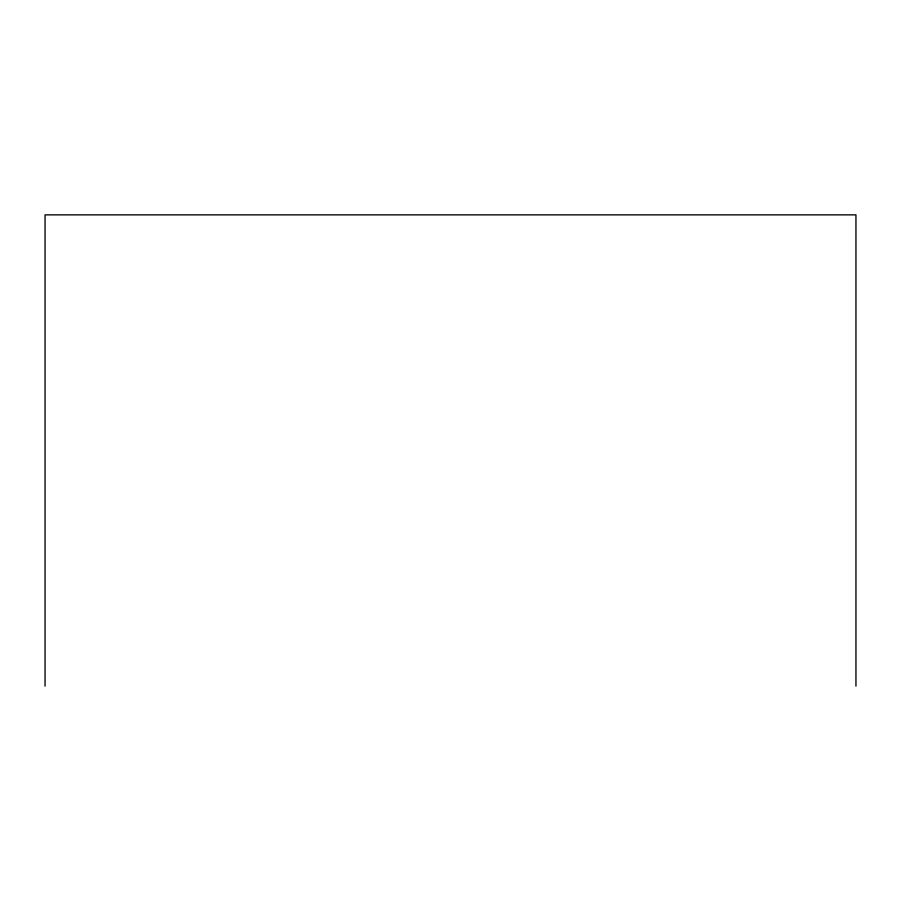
<?xml version="1.0" encoding="UTF-8"?>
<svg xmlns="http://www.w3.org/2000/svg" width="901" height="901" viewBox="0 0 901 901"><rect width="100%" height="100%" fill="white"/><g stroke="black" fill="none" stroke-linecap="round" stroke-linejoin="round"><path stroke-width="1.35" d="M855.95 686.134L855.95 214.866L45.05 214.866L45.05 686.134"/></g></svg>
